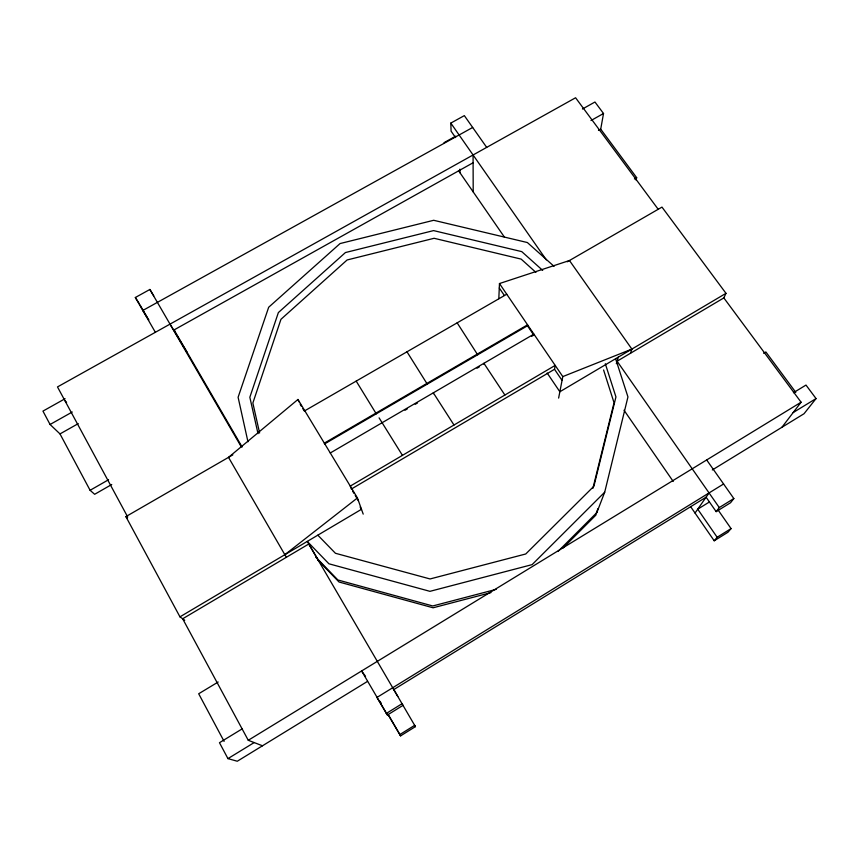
<?xml version="1.0" encoding="UTF-8"?>
<svg xmlns="http://www.w3.org/2000/svg" width="859" height="859" viewBox="0 0 859 859"><rect width="100%" height="100%" fill="white"/><g stroke="black" fill="none" stroke-linecap="round" stroke-linejoin="round"><path stroke-width="1.29" d="M477.668 354.788L457.16 322.844M483.896 364.205L483.907 363.303L504.888 395.033M498.811 298.707L499.476 283.545L569.463 260.524L631.88 349.087L630.527 353.242M527.469 325.786L527.566 324.82L324.337 443.137L324.638 443.888L527.469 325.786L533.783 335.074L531.517 336.406M533.783 335.074L533.901 334.13L330.275 452.983M554.517 369.284L555.182 365.408L350.279 486.097L351.352 489.029L554.517 369.284L562.054 380.387M636.068 180.079L636.669 177.673L600.709 129.161L603.523 113.495L594.954 102.017L582.445 109.018M558.629 398.082L562.795 376.596L499.476 283.545M557.996 551.467L596.844 512.598L604.704 492.196L627.95 396.912L615.699 359.051M596.822 511.245L595.867 515.132L562.967 548.063M596.844 512.598L597.789 508.743M592.893 488.374L614.045 402.742L603.587 369.982M616.332 363.668L618.319 357.119M393.766 689.594L706.098 497.189L716.17 511.642L719.273 507.562L617.084 361.209L723.836 297.912L725.984 293.327L661.978 207.105L567.241 261.802M695.038 513.038L709.062 492.937M781.905 427.288L801.093 402.216L723.836 297.912M706.678 459.952L733.844 498.553L730.558 502.74L716.17 511.642M793.426 392.735L805.989 385.068L816.05 398.576L804.035 413.727L712.304 469.97M690.529 506.52L714.205 540.783L717.147 537.251L731.063 528.596L718.317 510.321M731.063 528.596L727.96 532.236L714.205 540.783M604.704 492.196L532.118 564.621L429.94 591.336L328.933 563.794L307.479 541.642M363.207 514.122L357.43 497.941L297.966 399.467L228.515 457.364L286.348 557.298M284.63 554.839L357.43 497.941M399.639 734.681L414.661 725.34L415.423 726.639L400.595 735.862L387.806 714.237M709.437 501.957L697.723 509.183L717.147 537.251M386.228 713.496L402.012 703.736L402.978 705.379L387.409 715.021L361.628 670.965L365.537 676.355M719.273 507.562L733.844 498.553M723.589 483.982L376.94 697.444L387.409 715.021M367.523 681.38L237.288 761.235L227.946 758.615L219.475 742.713L242.206 728.851M415.423 726.639L308.778 544.005L182.656 618.781L248.262 740.286L801.093 402.216M227.946 758.615L254.167 742.573M793.147 412.588L816.05 398.576M218.165 682.014L198.687 693.761L224.102 741.381M763.64 353.285L765.852 351.954L795.799 392.359M232.843 454.862L125.886 516.613L179.96 616.848L361.478 509.301L360.114 507.025M725.984 293.327L559.853 391.758L547.172 373.021M405.008 410.258L407.284 408.938M415.23 404.288L417.495 402.968M477.003 368.221L479.301 366.89M304.795 410.763L506.756 294.229M65.091 398.705L42.95 411.107L50.069 424.486L60.001 433.913L90.098 490.296L108.556 479.741M634.414 178.962L636.669 177.673M111.745 484.508L94.651 494.29L90.098 490.296M60.001 433.913L78.244 423.627M598.476 130.418L600.709 129.161M50.069 424.486L72.274 412.009M590.971 120.539L603.523 113.495M173.668 330.146L473.105 162.759M444.017 142.68L455.732 136.173M472.665 127.465L142.798 310.475L148.865 319.913M155.361 332.304L135.335 297.504L149.885 289.462L153.75 295.85M455.571 137.59L451.093 131.169L450.814 123.095L464.332 115.621L486.688 147.383M562.795 376.596L631.88 349.087M496.234 589.338L432.753 605.971L337.909 579.986L315.629 556.933M490.918 592.635L433.097 607.785L339.026 582.005L317.83 560.068M248.262 740.286L262.489 745.784M179.96 616.848L184.717 620.252M554.066 266.354L527.362 242.539L433.688 220.291L340.067 243.559L268.684 307.243L238.104 397.266L247.961 441.784M125.886 516.613L127.443 517.998M542.695 270.392L521.757 251.623L433.58 230.599L345.436 252.546L278.37 312.579L249.84 397.255L258.011 433.666M535.909 272.367L521.155 259.107L434.117 238.287L347.122 259.966L280.947 319.323L252.857 403.011L259.601 433M317.841 535.178L335.429 553.271L430.069 578.955L525.751 553.98L593.891 486.248L615.946 396.922L605.327 363.776M64.822 400.498L66.594 402.356M379.699 701.105L381.16 703.049M658.048 209.081L575.584 97.765L57.489 386.926L127.733 517.032M450.814 123.095L546.303 259.847M458.513 170.651L504.437 237.138M623.999 410.215L673.22 481.448M499.283 288.001L504.33 295.432M406.983 351.803L427.267 384.134M453.981 425.022L433.323 392.831L433.398 393.68M135.335 297.504L139.383 303.807M356.195 381.106L376.263 413.834M379.087 417.861L402.442 455.367M173.958 329.77L175.333 332.046M170.018 324.122L187.348 352.716M300.135 404.181L301.488 406.425M302.84 408.669L304.193 410.913M352.641 491.165L353.929 493.302M355.218 495.439L358.439 500.786M392.681 687.748L397.814 696.466M307.264 541.417L318.786 561.056M174.044 329.813L242.12 447.013M149.885 289.462L241.25 446.787M388.257 714.548L400.595 735.862M139.996 304.881L146.76 316.638M297.966 399.467L298.964 401.862M459.919 169.169L460.005 172.809M473.073 154.974L473.202 191.922"/></g></svg>
